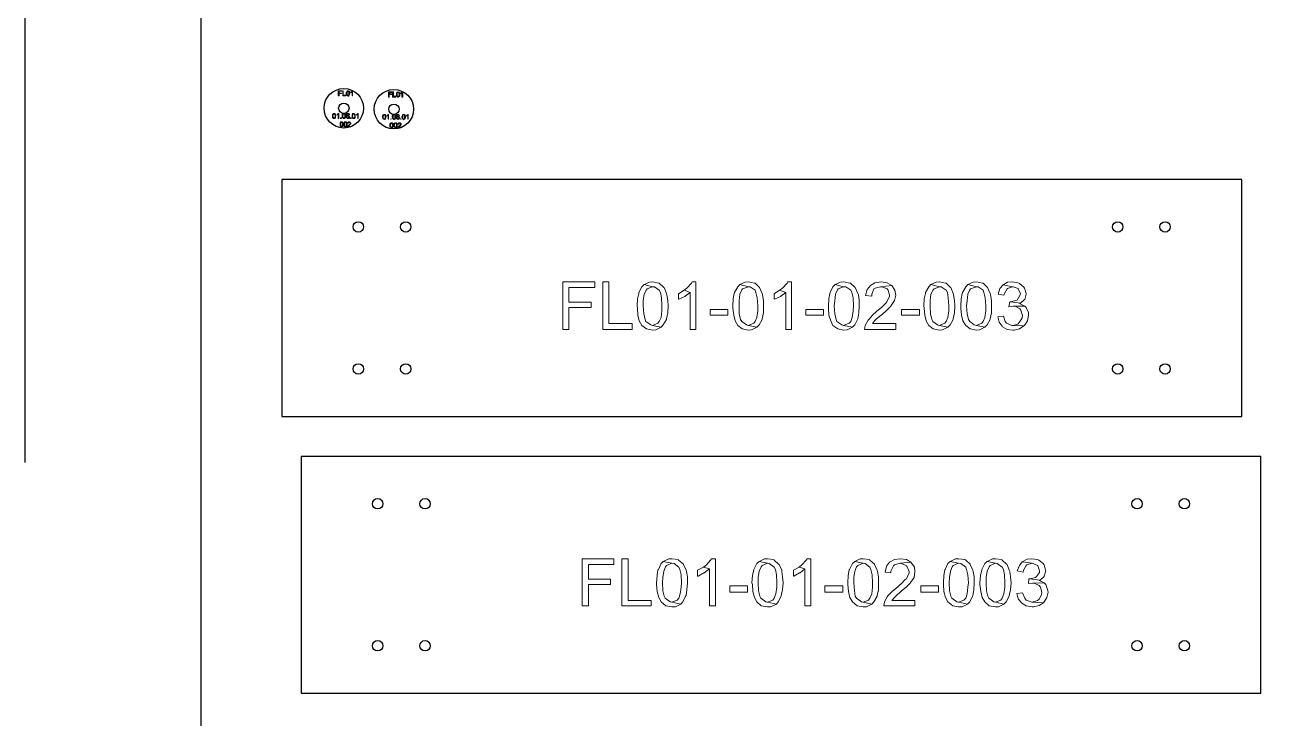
# Model space of a CAD drawing. Header units: millimetres. Extents: x 977 to 12288, y -94 to 5752.
# Drawn here: x 4496 to 5292, y 2564 to 3003 of the extents above; entities that cross this region are included whole.
import ezdxf

# ---------------------------------------------------------------- set-up
doc = ezdxf.new("R2010")
doc.units = ezdxf.units.MM

msp = doc.modelspace()

# ---------------------------------------------------------------- linework, layer by layer
at = {"color": 7, "linetype": 'Continuous', "lineweight": 25}
for p, q in [((5266.6524936, 2905.39564528), (4658.6524936, 2905.39564528)), ((4658.6524936, 2905.39564528), (4658.6524936, 2755.39564528)), ((5266.6524936, 2755.39564528), (5266.6524936, 2905.39564528)), ((4658.6524936, 2755.39564528), (5266.6524936, 2755.39564528)), ((5278.89279597, 2730.04995457), (4670.89279597, 2730.04995457)), ((4670.89279597, 2730.04995457), (4670.89279597, 2580.04995457)), ((5278.89279597, 2580.04995457), (5278.89279597, 2730.04995457)), ((4670.89279597, 2580.04995457), (5278.89279597, 2580.04995457))]:
    msp.add_line(p, q, dxfattribs=at)
for points in [[(4496.10751539, 2726.24700871), (4496.10751539, 4334.52942041), (5797.54761284, 4334.52942041)], [(6533.5600412, 3170.42999441), (4607.38514979, 3170.42999441), (4607.38514979, 1690.85961033)]]:
    msp.add_lwpolyline(points)
at = {"color": 4, "lineweight": 0}
for points in [[(4696.70108252, 2961.62518279), (4694.44479145, 2961.62518279), (4694.44479145, 2958.52278257), (4695.00886422, 2958.52278257), (4695.00886422, 2959.93296449), (4696.41904614, 2959.93296449), (4696.41904614, 2960.21500087), (4695.00886422, 2960.21500087), (4695.00886422, 2961.34314641), (4696.70108252, 2961.34314641)], [(4697.54719167, 2961.62518279), (4697.26515529, 2961.62518279), (4697.26515529, 2958.52278257), (4699.23940998, 2958.52278257), (4699.23940998, 2958.80481895), (4697.54719167, 2958.80481895)], [(4700.08551913, 2961.34314641), (4699.80348275, 2961.34314641), (4699.80348275, 2960.77907364), (4699.80348275, 2960.77907364), (4699.52144636, 2960.49703726), (4699.52144636, 2959.93296449), (4699.52144636, 2959.93296449), (4699.52144636, 2959.36889172), (4699.80348275, 2959.08685534), (4699.80348275, 2958.80481895), (4700.08551913, 2958.52278257), (4700.6495919, 2958.24074618), (4700.93162828, 2958.24074618), (4701.21366467, 2958.52278257), (4700.6495919, 2958.80481895), (4700.36755552, 2958.80481895), (4700.08551913, 2958.80481895), (4700.08551913, 2959.08685534), (4700.08551913, 2959.36889172), (4700.08551913, 2959.93296449), (4700.08551913, 2960.21500087), (4700.08551913, 2960.77907364), (4700.08551913, 2961.06111003), (4700.36755552, 2961.06111003), (4700.6495919, 2961.34314641)], [(4700.6495919, 2961.62518279), (4700.36755552, 2961.62518279), (4700.08551913, 2961.34314641), (4700.6495919, 2961.34314641), (4700.6495919, 2961.34314641), (4700.93162828, 2961.06111003), (4701.21366467, 2960.77907364), (4701.21366467, 2960.49703726), (4701.21366467, 2959.93296449), (4701.21366467, 2959.6509281), (4701.21366467, 2959.08685534), (4700.93162828, 2958.80481895), (4700.93162828, 2958.80481895), (4700.6495919, 2958.80481895), (4701.21366467, 2958.52278257), (4701.21366467, 2958.80481895), (4701.49570105, 2959.08685534), (4701.49570105, 2959.08685534), (4701.49570105, 2959.36889172), (4701.77773744, 2959.93296449), (4701.77773744, 2960.49703726), (4701.49570105, 2960.77907364), (4701.49570105, 2960.77907364), (4701.49570105, 2961.34314641), (4701.49570105, 2961.34314641), (4700.93162828, 2961.62518279), (4700.93162828, 2961.62518279)], [(4703.46995574, 2961.62518279), (4703.18791936, 2961.62518279), (4703.18791936, 2961.62518279), (4702.90588297, 2961.06111003), (4702.62384659, 2961.06111003), (4703.18791936, 2960.77907364), (4703.18791936, 2958.52278257), (4703.46995574, 2958.52278257)], [(4702.62384659, 2961.06111003), (4702.34181021, 2960.77907364), (4702.34181021, 2960.49703726), (4702.34181021, 2960.49703726), (4702.90588297, 2960.49703726), (4702.90588297, 2960.77907364), (4703.18791936, 2960.77907364)], [(4728.28915755, 2961.06111003), (4726.31490286, 2961.06111003), (4726.31490286, 2957.67667342), (4726.59693924, 2957.67667342), (4726.59693924, 2959.36889172), (4728.28915755, 2959.36889172), (4728.28915755, 2959.6509281), (4726.59693924, 2959.6509281), (4726.59693924, 2960.49703726), (4728.28915755, 2960.49703726)], [(4729.41730308, 2961.06111003), (4728.85323031, 2961.06111003), (4728.85323031, 2957.67667342), (4730.827485, 2957.67667342), (4730.827485, 2958.24074618), (4729.41730308, 2958.24074618)], [(4731.67359416, 2960.77907364), (4731.67359416, 2960.77907364), (4731.39155777, 2960.21500087), (4731.39155777, 2960.21500087), (4731.39155777, 2959.93296449), (4731.39155777, 2959.36889172), (4731.39155777, 2959.36889172), (4731.39155777, 2958.80481895), (4731.39155777, 2958.24074618), (4731.67359416, 2957.9587098), (4731.95563054, 2957.67667342), (4732.23766692, 2957.67667342), (4732.51970331, 2957.67667342), (4732.80173969, 2957.9587098), (4732.23766692, 2957.9587098), (4732.23766692, 2957.9587098), (4731.95563054, 2958.24074618), (4731.67359416, 2958.52278257), (4731.67359416, 2958.80481895), (4731.67359416, 2959.36889172), (4731.67359416, 2959.6509281), (4731.67359416, 2960.21500087), (4731.95563054, 2960.49703726), (4731.95563054, 2960.49703726), (4732.23766692, 2960.77907364)], [(4732.23766692, 2961.06111003), (4732.23766692, 2961.06111003), (4731.67359416, 2960.77907364), (4732.23766692, 2960.77907364), (4732.51970331, 2960.77907364), (4732.80173969, 2960.49703726), (4732.80173969, 2960.21500087), (4732.80173969, 2959.93296449), (4733.08377608, 2959.36889172), (4733.08377608, 2959.08685534), (4732.80173969, 2958.52278257), (4732.80173969, 2958.24074618), (4732.80173969, 2958.24074618), (4732.23766692, 2957.9587098), (4732.80173969, 2957.9587098), (4733.08377608, 2957.9587098), (4733.36581246, 2958.52278257), (4733.36581246, 2958.52278257), (4733.36581246, 2958.80481895), (4733.36581246, 2959.36889172), (4733.36581246, 2959.6509281), (4733.36581246, 2960.21500087), (4733.36581246, 2960.21500087), (4733.08377608, 2960.49703726), (4733.08377608, 2960.49703726), (4732.80173969, 2960.77907364), (4732.80173969, 2960.77907364)], [(4734.493958, 2960.49703726), (4733.92988523, 2960.21500087), (4733.92988523, 2959.93296449), (4734.21192161, 2959.93296449), (4734.493958, 2959.93296449), (4734.493958, 2959.93296449), (4734.77599438, 2960.21500087)], [(4735.34006715, 2961.06111003), (4735.05803077, 2961.06111003), (4735.05803077, 2960.77907364), (4734.77599438, 2960.49703726), (4734.493958, 2960.49703726), (4734.77599438, 2960.21500087), (4734.77599438, 2957.67667342), (4735.34006715, 2957.67667342)], [(4691.34239122, 2947.2413272), (4691.06035484, 2946.95929082), (4690.77831846, 2946.67725443), (4690.77831846, 2946.67725443), (4690.77831846, 2946.11318167), (4690.77831846, 2945.5491089), (4690.77831846, 2945.5491089), (4690.77831846, 2944.98503613), (4690.77831846, 2944.70299975), (4691.06035484, 2944.42096336), (4691.34239122, 2944.13892698), (4691.90646399, 2944.13892698), (4691.90646399, 2944.13892698), (4692.47053676, 2944.13892698), (4691.90646399, 2944.42096336), (4691.62442761, 2944.42096336), (4691.34239122, 2944.70299975), (4691.34239122, 2944.70299975), (4691.06035484, 2945.26707251), (4691.06035484, 2945.5491089), (4691.06035484, 2946.11318167), (4691.34239122, 2946.39521805), (4691.34239122, 2946.67725443), (4691.34239122, 2946.95929082), (4691.90646399, 2946.95929082)], [(4691.90646399, 2947.2413272), (4691.62442761, 2947.2413272), (4691.34239122, 2947.2413272), (4691.90646399, 2946.95929082), (4691.90646399, 2946.95929082), (4692.18850038, 2946.67725443), (4692.47053676, 2946.67725443), (4692.47053676, 2946.11318167), (4692.47053676, 2945.5491089), (4692.47053676, 2945.26707251), (4692.47053676, 2944.98503613), (4692.18850038, 2944.70299975), (4692.18850038, 2944.42096336), (4691.90646399, 2944.42096336), (4692.47053676, 2944.13892698), (4692.47053676, 2944.42096336), (4692.75257314, 2944.70299975), (4692.75257314, 2944.70299975), (4692.75257314, 2945.26707251), (4692.75257314, 2945.5491089), (4692.75257314, 2946.11318167), (4692.75257314, 2946.39521805), (4692.75257314, 2946.67725443), (4692.47053676, 2946.95929082), (4692.47053676, 2946.95929082), (4692.18850038, 2947.2413272), (4692.18850038, 2947.2413272)], [(4693.88071868, 2946.67725443), (4693.5986823, 2946.39521805), (4693.5986823, 2946.11318167), (4693.5986823, 2946.11318167), (4693.88071868, 2946.39521805), (4693.88071868, 2946.39521805), (4694.44479145, 2946.67725443)], [(4694.72682783, 2947.2413272), (4694.44479145, 2947.2413272), (4694.44479145, 2947.2413272), (4694.16275507, 2946.95929082), (4693.88071868, 2946.67725443), (4694.44479145, 2946.67725443), (4694.44479145, 2944.13892698), (4694.72682783, 2944.13892698)], [(4697.54719167, 2947.2413272), (4697.26515529, 2946.95929082), (4696.98311891, 2946.67725443), (4696.98311891, 2946.67725443), (4696.98311891, 2946.11318167), (4696.98311891, 2945.5491089), (4696.98311891, 2945.5491089), (4696.98311891, 2944.98503613), (4696.98311891, 2944.70299975), (4697.26515529, 2944.42096336), (4697.54719167, 2944.13892698), (4698.11126444, 2944.13892698), (4698.11126444, 2944.13892698), (4698.67533721, 2944.13892698), (4698.11126444, 2944.42096336), (4697.82922806, 2944.42096336), (4697.54719167, 2944.70299975), (4697.54719167, 2944.70299975), (4697.26515529, 2945.26707251), (4697.26515529, 2945.5491089), (4697.26515529, 2946.11318167), (4697.54719167, 2946.39521805), (4697.54719167, 2946.67725443), (4697.54719167, 2946.95929082), (4698.11126444, 2946.95929082)], [(4698.11126444, 2947.2413272), (4697.82922806, 2947.2413272), (4697.54719167, 2947.2413272), (4698.11126444, 2946.95929082), (4698.11126444, 2946.95929082), (4698.39330083, 2946.67725443), (4698.39330083, 2946.67725443), (4698.67533721, 2946.11318167), (4698.67533721, 2945.5491089), (4698.67533721, 2945.26707251), (4698.67533721, 2944.98503613), (4698.39330083, 2944.70299975), (4698.39330083, 2944.42096336), (4698.11126444, 2944.42096336), (4698.67533721, 2944.13892698), (4698.67533721, 2944.42096336), (4698.9573736, 2944.70299975), (4698.9573736, 2944.70299975), (4698.9573736, 2945.26707251), (4698.9573736, 2945.5491089), (4698.9573736, 2946.11318167), (4698.9573736, 2946.39521805), (4698.9573736, 2946.67725443), (4698.67533721, 2946.95929082), (4698.67533721, 2946.95929082), (4698.39330083, 2947.2413272), (4698.39330083, 2947.2413272)], [(4700.6495919, 2947.2413272), (4700.36755552, 2947.2413272), (4700.08551913, 2947.2413272), (4699.80348275, 2946.95929082), (4699.80348275, 2946.95929082), (4699.52144636, 2946.39521805), (4699.52144636, 2946.11318167), (4699.52144636, 2945.5491089), (4699.52144636, 2944.98503613), (4699.52144636, 2944.70299975), (4699.80348275, 2944.42096336), (4699.80348275, 2944.42096336), (4700.6495919, 2944.42096336), (4700.08551913, 2944.42096336), (4700.08551913, 2944.70299975), (4699.80348275, 2945.26707251), (4699.80348275, 2945.26707251), (4700.08551913, 2945.5491089), (4700.08551913, 2945.83114528), (4699.80348275, 2945.83114528), (4699.80348275, 2946.11318167), (4699.80348275, 2946.39521805), (4700.08551913, 2946.67725443), (4700.08551913, 2946.95929082), (4700.6495919, 2946.95929082), (4701.21366467, 2947.2413272), (4700.93162828, 2947.2413272)], [(4700.6495919, 2946.11318167), (4700.6495919, 2946.11318167), (4700.08551913, 2946.11318167), (4700.08551913, 2946.11318167), (4699.80348275, 2945.83114528), (4700.08551913, 2945.83114528), (4700.6495919, 2945.83114528), (4701.21366467, 2945.83114528), (4700.93162828, 2946.11318167)], [(4701.21366467, 2945.83114528), (4700.6495919, 2945.83114528), (4700.6495919, 2945.83114528), (4700.93162828, 2945.5491089), (4700.93162828, 2945.5491089), (4701.21366467, 2944.98503613), (4701.21366467, 2944.98503613), (4700.93162828, 2944.70299975), (4700.93162828, 2944.42096336), (4700.6495919, 2944.42096336), (4699.80348275, 2944.42096336), (4700.08551913, 2944.13892698), (4700.6495919, 2944.13892698), (4700.6495919, 2944.13892698), (4700.93162828, 2944.13892698), (4701.21366467, 2944.13892698), (4701.49570105, 2944.70299975), (4701.49570105, 2944.70299975), (4701.49570105, 2945.26707251), (4701.49570105, 2945.5491089)], [(4701.21366467, 2947.2413272), (4700.6495919, 2946.95929082), (4700.6495919, 2946.95929082), (4700.93162828, 2946.95929082), (4701.21366467, 2946.39521805), (4701.49570105, 2946.39521805), (4701.49570105, 2946.67725443)], [(4703.75199213, 2947.2413272), (4703.46995574, 2946.95929082), (4703.18791936, 2946.67725443), (4703.18791936, 2946.67725443), (4703.18791936, 2946.11318167), (4703.18791936, 2945.5491089), (4703.18791936, 2945.5491089), (4703.18791936, 2944.98503613), (4703.18791936, 2944.70299975), (4703.46995574, 2944.42096336), (4703.75199213, 2944.13892698), (4704.31606489, 2944.13892698), (4704.31606489, 2944.13892698), (4704.88013766, 2944.13892698), (4704.31606489, 2944.42096336), (4704.03402851, 2944.42096336), (4703.75199213, 2944.70299975), (4703.75199213, 2944.70299975), (4703.46995574, 2945.26707251), (4703.46995574, 2945.5491089), (4703.46995574, 2946.11318167), (4703.75199213, 2946.39521805), (4703.75199213, 2946.67725443), (4703.75199213, 2946.95929082), (4704.31606489, 2946.95929082)], [(4704.31606489, 2947.2413272), (4704.03402851, 2947.2413272), (4703.75199213, 2947.2413272), (4704.31606489, 2946.95929082), (4704.31606489, 2946.95929082), (4704.59810128, 2946.67725443), (4704.59810128, 2946.67725443), (4704.88013766, 2946.11318167), (4704.88013766, 2945.5491089), (4704.88013766, 2945.26707251), (4704.88013766, 2944.98503613), (4704.59810128, 2944.70299975), (4704.59810128, 2944.42096336), (4704.31606489, 2944.42096336), (4704.88013766, 2944.13892698), (4704.88013766, 2944.42096336), (4705.16217405, 2944.70299975), (4705.16217405, 2944.70299975), (4705.16217405, 2945.26707251), (4705.16217405, 2945.5491089), (4705.16217405, 2946.11318167), (4705.16217405, 2946.39521805), (4705.16217405, 2946.67725443), (4704.88013766, 2946.95929082), (4704.88013766, 2946.95929082), (4704.59810128, 2947.2413272), (4704.59810128, 2947.2413272)], [(4706.29031958, 2946.67725443), (4706.0082832, 2946.39521805), (4706.0082832, 2946.11318167), (4706.0082832, 2946.11318167), (4706.29031958, 2946.39521805), (4706.29031958, 2946.39521805), (4706.85439235, 2946.67725443)], [(4707.13642874, 2947.2413272), (4706.85439235, 2947.2413272), (4706.85439235, 2947.2413272), (4706.57235597, 2946.95929082), (4706.29031958, 2946.67725443), (4706.85439235, 2946.67725443), (4706.85439235, 2944.13892698), (4707.13642874, 2944.13892698)], [(4722.93046625, 2946.39521805), (4722.93046625, 2946.39521805), (4722.64842986, 2946.11318167), (4722.64842986, 2945.83114528), (4722.36639348, 2945.5491089), (4722.36639348, 2944.98503613), (4722.36639348, 2944.98503613), (4722.64842986, 2944.42096336), (4722.64842986, 2944.13892698), (4722.93046625, 2943.85689059), (4723.21250263, 2943.57485421), (4723.49453902, 2943.29281782), (4723.7765754, 2943.57485421), (4724.05861178, 2943.57485421), (4723.49453902, 2943.85689059), (4723.49453902, 2943.85689059), (4722.93046625, 2944.13892698), (4722.93046625, 2944.13892698), (4722.93046625, 2944.42096336), (4722.93046625, 2944.98503613), (4722.93046625, 2945.5491089), (4722.93046625, 2945.83114528), (4723.21250263, 2946.11318167), (4723.21250263, 2946.11318167), (4723.49453902, 2946.39521805)], [(4723.49453902, 2946.67725443), (4723.21250263, 2946.67725443), (4722.93046625, 2946.39521805), (4723.49453902, 2946.39521805), (4723.7765754, 2946.39521805), (4724.05861178, 2946.11318167), (4724.05861178, 2946.11318167), (4724.05861178, 2945.5491089), (4724.05861178, 2944.98503613), (4724.05861178, 2944.70299975), (4724.05861178, 2944.42096336), (4724.05861178, 2944.13892698), (4723.7765754, 2943.85689059), (4723.49453902, 2943.85689059), (4724.05861178, 2943.57485421), (4724.34064817, 2943.85689059), (4724.34064817, 2944.13892698), (4724.34064817, 2944.13892698), (4724.62268455, 2944.70299975), (4724.62268455, 2944.98503613), (4724.62268455, 2945.5491089), (4724.62268455, 2945.83114528), (4724.34064817, 2945.83114528), (4724.34064817, 2946.39521805), (4724.34064817, 2946.39521805), (4724.05861178, 2946.67725443), (4724.05861178, 2946.67725443)], [(4725.75083009, 2946.11318167), (4725.18675732, 2945.83114528), (4725.18675732, 2945.5491089), (4725.18675732, 2945.5491089), (4725.75083009, 2945.83114528), (4725.75083009, 2945.83114528), (4726.03286647, 2946.11318167)], [(4726.31490286, 2946.67725443), (4726.31490286, 2946.67725443), (4726.03286647, 2946.67725443), (4725.75083009, 2946.39521805), (4725.75083009, 2946.11318167), (4726.03286647, 2946.11318167), (4726.03286647, 2943.57485421), (4726.31490286, 2943.57485421)], [(4729.1352667, 2946.39521805), (4729.1352667, 2946.39521805), (4728.85323031, 2946.11318167), (4728.85323031, 2945.83114528), (4728.57119393, 2945.5491089), (4728.57119393, 2944.98503613), (4728.57119393, 2944.98503613), (4728.85323031, 2944.42096336), (4728.85323031, 2944.13892698), (4729.1352667, 2943.85689059), (4729.41730308, 2943.57485421), (4729.69933947, 2943.29281782), (4729.98137585, 2943.57485421), (4730.26341224, 2943.57485421), (4729.69933947, 2943.85689059), (4729.69933947, 2943.85689059), (4729.1352667, 2944.13892698), (4729.1352667, 2944.13892698), (4729.1352667, 2944.42096336), (4729.1352667, 2944.98503613), (4729.1352667, 2945.5491089), (4729.1352667, 2945.83114528), (4729.41730308, 2946.11318167), (4729.41730308, 2946.11318167), (4729.69933947, 2946.39521805)], [(4729.69933947, 2946.67725443), (4729.41730308, 2946.67725443), (4729.1352667, 2946.39521805), (4729.69933947, 2946.39521805), (4729.98137585, 2946.39521805), (4730.26341224, 2946.11318167), (4730.26341224, 2946.11318167), (4730.26341224, 2945.5491089), (4730.26341224, 2944.98503613), (4730.26341224, 2944.70299975), (4730.26341224, 2944.42096336), (4730.26341224, 2944.13892698), (4729.98137585, 2943.85689059), (4729.69933947, 2943.85689059), (4730.26341224, 2943.57485421), (4730.54544862, 2943.85689059), (4730.54544862, 2944.13892698), (4730.54544862, 2944.13892698), (4730.827485, 2944.70299975), (4730.827485, 2944.98503613), (4730.827485, 2945.5491089), (4730.827485, 2945.83114528), (4730.54544862, 2945.83114528), (4730.54544862, 2946.39521805), (4730.54544862, 2946.39521805), (4730.26341224, 2946.67725443), (4730.26341224, 2946.67725443)], [(4732.23766692, 2946.67725443), (4732.23766692, 2946.67725443), (4731.67359416, 2946.67725443), (4731.39155777, 2946.39521805), (4731.39155777, 2946.11318167), (4731.39155777, 2945.83114528), (4731.10952139, 2945.5491089), (4731.10952139, 2944.98503613), (4731.10952139, 2944.42096336), (4731.39155777, 2944.13892698), (4731.39155777, 2943.85689059), (4731.39155777, 2943.85689059), (4732.23766692, 2943.85689059), (4731.95563054, 2943.85689059), (4731.67359416, 2944.13892698), (4731.67359416, 2944.42096336), (4731.67359416, 2944.70299975), (4731.67359416, 2944.98503613), (4731.95563054, 2944.98503613), (4731.67359416, 2945.26707251), (4731.67359416, 2945.5491089), (4731.67359416, 2945.83114528), (4731.67359416, 2945.83114528), (4731.95563054, 2946.39521805), (4732.23766692, 2946.39521805), (4732.80173969, 2946.39521805), (4732.80173969, 2946.67725443)], [(4733.08377608, 2945.26707251), (4732.23766692, 2945.26707251), (4732.23766692, 2945.26707251), (4732.80173969, 2944.98503613), (4732.80173969, 2944.98503613), (4732.80173969, 2944.42096336), (4732.80173969, 2944.42096336), (4732.80173969, 2943.85689059), (4732.51970331, 2943.85689059), (4732.23766692, 2943.85689059), (4731.39155777, 2943.85689059), (4731.95563054, 2943.57485421), (4732.23766692, 2943.29281782), (4732.23766692, 2943.57485421), (4732.80173969, 2943.57485421), (4732.80173969, 2943.57485421), (4733.08377608, 2943.85689059), (4733.08377608, 2944.13892698), (4733.36581246, 2944.42096336), (4733.08377608, 2944.98503613)], [(4732.23766692, 2945.5491089), (4732.23766692, 2945.5491089), (4731.95563054, 2945.5491089), (4731.95563054, 2945.5491089), (4731.67359416, 2945.26707251), (4731.95563054, 2944.98503613), (4732.23766692, 2945.26707251), (4733.08377608, 2945.26707251), (4732.80173969, 2945.5491089)], [(4732.80173969, 2946.39521805), (4732.23766692, 2946.39521805), (4732.23766692, 2946.39521805), (4732.51970331, 2946.11318167), (4732.80173969, 2945.83114528), (4733.08377608, 2945.83114528), (4733.08377608, 2946.11318167)], [(4735.34006715, 2946.39521805), (4735.34006715, 2946.39521805), (4735.05803077, 2946.11318167), (4735.05803077, 2945.83114528), (4734.77599438, 2945.5491089), (4734.77599438, 2944.98503613), (4734.77599438, 2944.98503613), (4735.05803077, 2944.42096336), (4735.05803077, 2944.13892698), (4735.34006715, 2943.85689059), (4735.62210353, 2943.57485421), (4735.90413992, 2943.29281782), (4736.1861763, 2943.57485421), (4736.46821269, 2943.57485421), (4735.90413992, 2943.85689059), (4735.90413992, 2943.85689059), (4735.34006715, 2944.13892698), (4735.34006715, 2944.13892698), (4735.34006715, 2944.42096336), (4735.34006715, 2944.98503613), (4735.34006715, 2945.5491089), (4735.34006715, 2945.83114528), (4735.62210353, 2946.11318167), (4735.62210353, 2946.11318167), (4735.90413992, 2946.39521805)], [(4735.90413992, 2946.67725443), (4735.62210353, 2946.67725443), (4735.34006715, 2946.39521805), (4735.90413992, 2946.39521805), (4736.1861763, 2946.39521805), (4736.46821269, 2946.11318167), (4736.46821269, 2946.11318167), (4736.46821269, 2945.5491089), (4736.46821269, 2944.98503613), (4736.46821269, 2944.70299975), (4736.46821269, 2944.42096336), (4736.46821269, 2944.13892698), (4736.1861763, 2943.85689059), (4735.90413992, 2943.85689059), (4736.46821269, 2943.57485421), (4736.75024907, 2943.85689059), (4736.75024907, 2944.13892698), (4736.75024907, 2944.13892698), (4737.03228545, 2944.70299975), (4737.03228545, 2944.98503613), (4737.03228545, 2945.5491089), (4737.03228545, 2945.83114528), (4736.75024907, 2945.83114528), (4736.75024907, 2946.39521805), (4736.75024907, 2946.39521805), (4736.46821269, 2946.67725443), (4736.46821269, 2946.67725443)], [(4738.16043099, 2946.11318167), (4737.59635822, 2945.83114528), (4737.59635822, 2945.5491089), (4737.59635822, 2945.5491089), (4738.16043099, 2945.83114528), (4738.16043099, 2945.83114528), (4738.44246738, 2946.11318167)], [(4738.72450376, 2946.67725443), (4738.72450376, 2946.67725443), (4738.44246738, 2946.67725443), (4738.16043099, 2946.39521805), (4738.16043099, 2946.11318167), (4738.44246738, 2946.11318167), (4738.44246738, 2943.57485421), (4738.72450376, 2943.57485421)], [(4695.85497337, 2941.8826359), (4695.85497337, 2941.60059952), (4695.57293699, 2941.31856314), (4695.57293699, 2941.31856314), (4695.57293699, 2940.75449037), (4695.57293699, 2940.47245398), (4695.57293699, 2940.1904176), (4695.57293699, 2939.62634483), (4695.57293699, 2939.34430845), (4695.85497337, 2939.06227206), (4696.13700975, 2938.78023568), (4696.41904614, 2938.78023568), (4696.70108252, 2938.78023568), (4696.98311891, 2938.78023568), (4696.41904614, 2939.06227206), (4696.41904614, 2939.06227206), (4696.13700975, 2939.34430845), (4695.85497337, 2939.34430845), (4695.85497337, 2939.90838122), (4695.85497337, 2940.47245398), (4695.85497337, 2940.75449037), (4695.85497337, 2941.03652675), (4696.13700975, 2941.31856314), (4696.13700975, 2941.60059952), (4696.41904614, 2941.60059952)], [(4695.85497337, 2944.13892698), (4695.85497337, 2944.42096336), (4696.41904614, 2944.42096336), (4696.41904614, 2944.13892698), (4695.85497337, 2944.13892698)], [(4696.41904614, 2941.8826359), (4696.13700975, 2941.8826359), (4695.85497337, 2941.8826359), (4696.41904614, 2941.60059952), (4696.70108252, 2941.60059952), (4696.98311891, 2941.31856314), (4696.98311891, 2941.31856314), (4696.98311891, 2940.75449037), (4696.98311891, 2940.47245398), (4696.98311891, 2939.90838122), (4696.98311891, 2939.62634483), (4696.98311891, 2939.34430845), (4696.70108252, 2939.06227206), (4696.41904614, 2939.06227206), (4696.98311891, 2938.78023568), (4697.26515529, 2939.06227206), (4697.26515529, 2939.34430845), (4697.54719167, 2939.62634483), (4697.54719167, 2939.90838122), (4697.54719167, 2940.47245398), (4697.54719167, 2940.75449037), (4697.54719167, 2941.03652675), (4697.54719167, 2941.31856314), (4697.26515529, 2941.60059952), (4697.26515529, 2941.60059952), (4696.98311891, 2941.8826359), (4696.98311891, 2941.8826359)], [(4698.39330083, 2941.8826359), (4698.11126444, 2941.60059952), (4698.11126444, 2941.31856314), (4698.11126444, 2941.31856314), (4697.82922806, 2940.75449037), (4697.82922806, 2940.47245398), (4697.82922806, 2940.1904176), (4697.82922806, 2939.62634483), (4698.11126444, 2939.34430845), (4698.11126444, 2939.06227206), (4698.67533721, 2938.78023568), (4698.9573736, 2938.78023568), (4699.23940998, 2938.78023568), (4699.52144636, 2938.78023568), (4698.9573736, 2939.06227206), (4698.9573736, 2939.06227206), (4698.39330083, 2939.34430845), (4698.39330083, 2939.34430845), (4698.39330083, 2939.90838122), (4698.39330083, 2940.47245398), (4698.39330083, 2940.75449037), (4698.39330083, 2941.03652675), (4698.39330083, 2941.31856314), (4698.67533721, 2941.60059952), (4698.9573736, 2941.60059952)], [(4698.9573736, 2941.8826359), (4698.67533721, 2941.8826359), (4698.39330083, 2941.8826359), (4698.9573736, 2941.60059952), (4698.9573736, 2941.60059952), (4699.52144636, 2941.31856314), (4699.52144636, 2941.31856314), (4699.52144636, 2940.75449037), (4699.52144636, 2940.47245398), (4699.52144636, 2939.90838122), (4699.52144636, 2939.62634483), (4699.52144636, 2939.34430845), (4699.23940998, 2939.06227206), (4698.9573736, 2939.06227206), (4699.52144636, 2938.78023568), (4699.80348275, 2939.06227206), (4699.80348275, 2939.34430845), (4699.80348275, 2939.62634483), (4700.08551913, 2939.90838122), (4700.08551913, 2940.47245398), (4700.08551913, 2940.75449037), (4699.80348275, 2941.03652675), (4699.80348275, 2941.31856314), (4699.80348275, 2941.60059952), (4699.80348275, 2941.60059952), (4699.52144636, 2941.8826359), (4699.23940998, 2941.8826359)], [(4701.49570105, 2941.8826359), (4700.93162828, 2941.8826359), (4700.6495919, 2941.8826359), (4700.6495919, 2941.60059952), (4700.36755552, 2941.03652675), (4700.93162828, 2941.03652675), (4700.93162828, 2941.03652675), (4700.93162828, 2941.60059952), (4700.93162828, 2941.60059952), (4701.49570105, 2941.60059952), (4702.05977382, 2941.60059952), (4701.77773744, 2941.8826359)], [(4702.05977382, 2941.60059952), (4701.49570105, 2941.60059952), (4701.49570105, 2941.60059952), (4701.77773744, 2941.60059952), (4701.77773744, 2941.60059952), (4702.05977382, 2941.03652675), (4702.05977382, 2941.03652675), (4701.77773744, 2940.75449037), (4701.77773744, 2940.47245398), (4701.49570105, 2940.1904176), (4701.21366467, 2939.90838122), (4700.93162828, 2939.62634483), (4700.6495919, 2939.34430845), (4700.6495919, 2939.34430845), (4700.36755552, 2939.06227206), (4700.36755552, 2938.78023568), (4702.34181021, 2938.78023568), (4702.34181021, 2939.06227206), (4700.93162828, 2939.06227206), (4700.93162828, 2939.34430845), (4701.21366467, 2939.34430845), (4701.49570105, 2939.62634483), (4701.49570105, 2939.90838122), (4701.77773744, 2940.1904176), (4702.05977382, 2940.1904176), (4702.05977382, 2940.47245398), (4702.34181021, 2940.75449037), (4702.34181021, 2941.03652675), (4702.34181021, 2941.31856314)], [(4702.05977382, 2944.13892698), (4702.05977382, 2944.42096336), (4702.62384659, 2944.42096336), (4702.62384659, 2944.13892698), (4702.05977382, 2944.13892698)], [(4727.72508478, 2941.03652675), (4727.44304839, 2941.03652675), (4727.16101201, 2940.75449037), (4727.16101201, 2940.47245398), (4727.16101201, 2940.1904176), (4727.16101201, 2939.62634483), (4727.16101201, 2939.62634483), (4727.16101201, 2939.06227206), (4727.16101201, 2938.78023568), (4727.44304839, 2938.49819929), (4727.72508478, 2938.21616291), (4728.28915755, 2938.21616291), (4728.28915755, 2938.21616291), (4728.85323031, 2938.21616291), (4728.28915755, 2938.49819929), (4728.00712116, 2938.49819929), (4727.72508478, 2938.78023568), (4727.72508478, 2938.78023568), (4727.44304839, 2939.06227206), (4727.44304839, 2939.62634483), (4727.44304839, 2940.1904176), (4727.72508478, 2940.47245398), (4727.72508478, 2940.75449037), (4727.72508478, 2940.75449037), (4728.28915755, 2941.03652675)], [(4727.72508478, 2943.57485421), (4727.72508478, 2943.85689059), (4728.00712116, 2943.85689059), (4728.00712116, 2943.57485421), (4727.72508478, 2943.57485421)], [(4728.28915755, 2941.31856314), (4728.00712116, 2941.31856314), (4727.72508478, 2941.03652675), (4728.28915755, 2941.03652675), (4728.28915755, 2941.03652675), (4728.57119393, 2940.75449037), (4728.85323031, 2940.75449037), (4728.85323031, 2940.1904176), (4728.85323031, 2939.62634483), (4728.85323031, 2939.34430845), (4728.85323031, 2939.06227206), (4728.57119393, 2938.78023568), (4728.57119393, 2938.49819929), (4728.28915755, 2938.49819929), (4728.85323031, 2938.21616291), (4728.85323031, 2938.49819929), (4729.1352667, 2938.78023568), (4729.1352667, 2938.78023568), (4729.1352667, 2939.34430845), (4729.1352667, 2939.62634483), (4729.1352667, 2940.1904176), (4729.1352667, 2940.47245398), (4729.1352667, 2940.47245398), (4728.85323031, 2941.03652675), (4728.85323031, 2941.03652675), (4728.57119393, 2941.31856314), (4728.57119393, 2941.31856314)], [(4729.98137585, 2941.03652675), (4729.98137585, 2941.03652675), (4729.69933947, 2940.75449037), (4729.69933947, 2940.47245398), (4729.69933947, 2940.1904176), (4729.69933947, 2939.62634483), (4729.69933947, 2939.62634483), (4729.69933947, 2939.06227206), (4729.69933947, 2938.78023568), (4729.98137585, 2938.49819929), (4730.26341224, 2938.21616291), (4730.54544862, 2938.21616291), (4730.827485, 2938.21616291), (4731.39155777, 2938.21616291), (4730.54544862, 2938.49819929), (4730.54544862, 2938.49819929), (4730.26341224, 2938.78023568), (4730.26341224, 2938.78023568), (4729.98137585, 2939.06227206), (4729.98137585, 2939.62634483), (4729.98137585, 2940.1904176), (4729.98137585, 2940.47245398), (4730.26341224, 2940.75449037), (4730.26341224, 2940.75449037), (4730.54544862, 2941.03652675)], [(4730.54544862, 2941.31856314), (4730.54544862, 2941.31856314), (4729.98137585, 2941.03652675), (4730.54544862, 2941.03652675), (4730.827485, 2941.03652675), (4731.10952139, 2940.75449037), (4731.10952139, 2940.75449037), (4731.39155777, 2940.1904176), (4731.39155777, 2939.62634483), (4731.39155777, 2939.34430845), (4731.10952139, 2939.06227206), (4731.10952139, 2938.78023568), (4731.10952139, 2938.49819929), (4730.54544862, 2938.49819929), (4731.39155777, 2938.21616291), (4731.39155777, 2938.49819929), (4731.67359416, 2938.78023568), (4731.67359416, 2938.78023568), (4731.67359416, 2939.34430845), (4731.67359416, 2939.62634483), (4731.67359416, 2940.1904176), (4731.67359416, 2940.47245398), (4731.67359416, 2940.47245398), (4731.39155777, 2941.03652675), (4731.39155777, 2941.03652675), (4731.10952139, 2941.31856314), (4731.10952139, 2941.31856314)], [(4733.92988523, 2941.03652675), (4733.08377608, 2941.03652675), (4733.36581246, 2941.03652675), (4733.64784884, 2940.75449037), (4733.64784884, 2940.75449037), (4733.64784884, 2940.47245398), (4733.64784884, 2940.47245398), (4733.64784884, 2939.90838122), (4733.64784884, 2939.90838122), (4733.36581246, 2939.62634483), (4732.80173969, 2939.34430845), (4732.51970331, 2939.06227206), (4732.23766692, 2938.78023568), (4732.23766692, 2938.78023568), (4732.23766692, 2938.49819929), (4731.95563054, 2938.21616291), (4734.21192161, 2938.21616291), (4734.21192161, 2938.49819929), (4732.51970331, 2938.49819929), (4732.80173969, 2938.78023568), (4732.80173969, 2938.78023568), (4733.08377608, 2939.06227206), (4733.36581246, 2939.06227206), (4733.64784884, 2939.34430845), (4733.92988523, 2939.62634483), (4733.92988523, 2939.62634483), (4734.21192161, 2940.1904176), (4734.21192161, 2940.47245398), (4734.21192161, 2940.75449037)], [(4733.08377608, 2941.31856314), (4732.80173969, 2941.31856314), (4732.51970331, 2941.03652675), (4732.23766692, 2940.75449037), (4732.23766692, 2940.47245398), (4732.51970331, 2940.47245398), (4732.51970331, 2940.47245398), (4732.80173969, 2940.75449037), (4732.80173969, 2941.03652675), (4733.08377608, 2941.03652675), (4733.92988523, 2941.03652675), (4733.64784884, 2941.31856314)], [(4733.92988523, 2943.57485421), (4733.92988523, 2943.85689059), (4734.21192161, 2943.85689059), (4734.21192161, 2943.57485421), (4733.92988523, 2943.57485421)], [(4856.89774871, 2840.631574), (4836.59112906, 2840.631574), (4836.59112906, 2810.45368089), (4840.53963843, 2810.45368089), (4840.53963843, 2824.27346372), (4854.64145764, 2824.27346372), (4854.64145764, 2827.65790033), (4840.53963843, 2827.65790033), (4840.53963843, 2836.965101), (4856.89774871, 2836.965101)], [(4865.92291301, 2840.631574), (4861.97440363, 2840.631574), (4861.97440363, 2810.45368089), (4880.58880498, 2810.45368089), (4880.58880498, 2814.12015389), (4865.92291301, 2814.12015389)], [(4888.20378735, 2838.93935569), (4886.79360543, 2837.52917377), (4884.81935074, 2833.86270078), (4884.81935074, 2833.29862801), (4883.97324159, 2829.9141914), (4883.69120521, 2825.40160925), (4883.97324159, 2823.99142733), (4884.25527798, 2819.47884519), (4885.10138713, 2815.81237219), (4886.79360543, 2812.99200835), (4889.61396927, 2810.73571728), (4893.56247865, 2809.88960813), (4895.53673334, 2810.17164451), (4898.92116995, 2811.86386282), (4893.56247865, 2812.99200835), (4892.43433312, 2813.27404474), (4889.33193289, 2815.53033581), (4888.76786012, 2816.65848135), (4887.92175097, 2820.32495434), (4887.63971459, 2825.40160925), (4887.63971459, 2828.50400948), (4888.20378735, 2832.73455524), (4889.61396927, 2835.55491908), (4890.17804204, 2836.11899185), (4893.56247865, 2837.52917377)], [(4893.56247865, 2840.631574), (4891.58822396, 2840.34953761), (4888.20378735, 2838.93935569), (4893.56247865, 2837.52917377), (4894.69062419, 2837.52917377), (4897.79302441, 2835.2728827), (4898.63913357, 2833.86270078), (4899.20320634, 2830.47826417), (4899.48524272, 2825.40160925), (4899.48524272, 2822.29920903), (4898.92116995, 2818.06866327), (4897.79302441, 2815.53033581), (4896.94691526, 2814.40219027), (4893.56247865, 2812.99200835), (4898.92116995, 2811.86386282), (4900.33135187, 2813.27404474), (4902.30560656, 2816.65848135), (4902.30560656, 2817.22255411), (4903.15171571, 2820.88902711), (4903.4337521, 2825.40160925), (4903.15171571, 2828.78604586), (4902.58764294, 2832.45251886), (4902.30560656, 2833.29862801), (4900.89542464, 2836.965101), (4900.61338826, 2836.965101), (4897.79302441, 2839.78546485), (4897.51098803, 2839.78546485)], [(4913.58706193, 2835.2728827), (4909.92058893, 2833.01659163), (4909.92058893, 2829.63215502), (4910.20262532, 2829.63215502), (4913.86909831, 2831.32437332), (4914.15113469, 2831.60640971), (4917.25353492, 2833.86270078)], [(4920.92000791, 2840.631574), (4918.66371684, 2840.631574), (4918.09964407, 2839.78546485), (4915.27928023, 2836.68306462), (4913.58706193, 2835.2728827), (4917.25353492, 2833.86270078), (4917.25353492, 2810.45368089), (4920.92000791, 2810.45368089)], [(4948.84160994, 2838.93935569), (4947.43142802, 2837.52917377), (4945.45717333, 2833.86270078), (4945.17513695, 2833.29862801), (4944.61106418, 2829.9141914), (4944.3290278, 2825.40160925), (4944.3290278, 2823.99142733), (4944.89310057, 2819.47884519), (4945.73920972, 2815.81237219), (4947.43142802, 2812.99200835), (4950.25179186, 2810.73571728), (4954.20030124, 2809.88960813), (4956.17455593, 2810.17164451), (4959.55899254, 2811.86386282), (4954.20030124, 2812.99200835), (4953.07215571, 2813.27404474), (4949.96975548, 2815.53033581), (4949.12364633, 2816.65848135), (4948.27753718, 2820.32495434), (4948.27753718, 2825.40160925), (4948.27753718, 2828.50400948), (4948.84160994, 2832.73455524), (4949.96975548, 2835.55491908), (4950.53382825, 2836.11899185), (4954.20030124, 2837.52917377)], [(4954.20030124, 2840.631574), (4952.22604655, 2840.34953761), (4948.84160994, 2838.93935569), (4954.20030124, 2837.52917377), (4955.32844678, 2837.52917377), (4958.430847, 2835.2728827), (4958.99491977, 2833.86270078), (4959.84102893, 2830.47826417), (4960.12306531, 2825.40160925), (4960.12306531, 2822.29920903), (4959.55899254, 2818.06866327), (4958.430847, 2815.53033581), (4957.58473785, 2814.40219027), (4954.20030124, 2812.99200835), (4959.55899254, 2811.86386282), (4960.96917446, 2813.27404474), (4962.94342915, 2816.65848135), (4962.94342915, 2817.22255411), (4963.7895383, 2820.88902711), (4963.7895383, 2825.40160925), (4963.7895383, 2828.78604586), (4963.22546554, 2832.45251886), (4962.94342915, 2833.29862801), (4961.25121085, 2836.965101), (4961.25121085, 2836.965101), (4958.430847, 2839.78546485), (4958.14881062, 2839.78546485)], [(4973.94284813, 2835.2728827), (4970.55841152, 2833.01659163), (4970.55841152, 2829.63215502), (4970.84044791, 2829.63215502), (4974.5069209, 2831.32437332), (4974.78895728, 2831.60640971), (4977.89135751, 2833.86270078)], [(4981.5578305, 2840.631574), (4979.01950305, 2840.631574), (4978.73746666, 2839.78546485), (4975.91710282, 2836.68306462), (4973.94284813, 2835.2728827), (4977.89135751, 2833.86270078), (4977.89135751, 2810.45368089), (4981.5578305, 2810.45368089)], [(5009.19739615, 2838.93935569), (5007.78721423, 2837.52917377), (5006.09499592, 2833.86270078), (5005.81295954, 2833.29862801), (5005.24888677, 2829.9141914), (5004.96685039, 2825.40160925), (5004.96685039, 2823.99142733), (5005.24888677, 2819.47884519), (5006.37703231, 2815.81237219), (5007.78721423, 2812.99200835), (5010.88961445, 2810.73571728), (5014.55608745, 2809.88960813), (5016.81237852, 2810.17164451), (5020.19681513, 2811.86386282), (5014.55608745, 2812.99200835), (5013.42794191, 2813.27404474), (5010.32554169, 2815.53033581), (5009.76146892, 2816.65848135), (5008.91535977, 2820.32495434), (5008.63332338, 2825.40160925), (5008.91535977, 2828.50400948), (5009.47943253, 2832.73455524), (5010.60757807, 2835.55491908), (5011.17165084, 2836.11899185), (5014.55608745, 2837.52917377)], [(5014.55608745, 2840.631574), (5012.58183276, 2840.34953761), (5009.19739615, 2838.93935569), (5014.55608745, 2837.52917377), (5015.96626937, 2837.52917377), (5019.06866959, 2835.2728827), (5019.63274236, 2833.86270078), (5020.47885152, 2830.47826417), (5020.7608879, 2825.40160925), (5020.47885152, 2822.29920903), (5019.91477875, 2818.06866327), (5019.06866959, 2815.53033581), (5017.94052406, 2814.40219027), (5014.55608745, 2812.99200835), (5020.19681513, 2811.86386282), (5021.60699705, 2813.27404474), (5023.29921536, 2816.65848135), (5023.58125174, 2817.22255411), (5024.14532451, 2820.88902711), (5024.42736089, 2825.40160925), (5024.42736089, 2828.78604586), (5023.86328813, 2832.45251886), (5023.58125174, 2833.29862801), (5021.88903344, 2836.965101), (5021.88903344, 2836.965101), (5018.78663321, 2839.78546485), (5018.50459683, 2839.78546485)], [(5045.01601694, 2838.37528292), (5037.96510733, 2837.52917377), (5038.81121648, 2837.52917377), (5042.19565309, 2836.11899185), (5042.47768948, 2835.83695547), (5043.60583502, 2832.45251886), (5043.60583502, 2831.60640971), (5041.91361671, 2827.93993671), (5041.34954394, 2827.09382756), (5038.81121648, 2824.5555001), (5035.42677988, 2821.73513626), (5032.88845242, 2819.47884519), (5030.63216134, 2816.94051773), (5030.06808858, 2816.37644496), (5028.09383389, 2812.99200835), (5027.8117975, 2810.45368089), (5047.55434439, 2810.45368089), (5047.55434439, 2814.12015389), (5032.88845242, 2814.12015389), (5034.29863434, 2816.09440858), (5035.14474349, 2816.94051773), (5038.5291801, 2819.76088157), (5038.81121648, 2819.76088157), (5042.19565309, 2822.8632818), (5044.45194417, 2825.11957287), (5044.73398055, 2825.68364564), (5046.70823524, 2828.78604586), (5047.55434439, 2832.17048247), (5046.99027162, 2835.2728827)], [(5038.24714372, 2840.631574), (5034.29863434, 2840.06750123), (5031.4782705, 2838.37528292), (5029.50401581, 2835.83695547), (5028.37587027, 2831.88844609), (5032.32437965, 2831.60640971), (5032.32437965, 2832.73455524), (5033.73456157, 2836.11899185), (5034.58067072, 2836.68306462), (5037.96510733, 2837.52917377), (5045.01601694, 2838.37528292), (5042.19565309, 2840.06750123)], [(5069.83521874, 2838.93935569), (5068.42503682, 2837.52917377), (5066.45078213, 2833.86270078), (5066.45078213, 2833.29862801), (5065.60467298, 2829.9141914), (5065.32263659, 2825.40160925), (5065.60467298, 2823.99142733), (5065.88670936, 2819.47884519), (5066.73281851, 2815.81237219), (5068.42503682, 2812.99200835), (5071.24540066, 2810.73571728), (5075.19391004, 2809.88960813), (5077.16816473, 2810.17164451), (5080.55260134, 2811.86386282), (5075.19391004, 2812.99200835), (5074.0657645, 2813.27404474), (5070.96336428, 2815.53033581), (5070.39929151, 2816.65848135), (5069.55318236, 2820.32495434), (5069.27114597, 2825.40160925), (5069.27114597, 2828.50400948), (5069.83521874, 2832.73455524), (5071.24540066, 2835.55491908), (5071.80947343, 2836.11899185), (5075.19391004, 2837.52917377)], [(5075.19391004, 2840.631574), (5073.21965535, 2840.34953761), (5069.83521874, 2838.93935569), (5075.19391004, 2837.52917377), (5076.32205558, 2837.52917377), (5079.4244558, 2835.2728827), (5080.27056495, 2833.86270078), (5080.83463772, 2830.47826417), (5081.11667411, 2825.40160925), (5081.11667411, 2822.29920903), (5080.55260134, 2818.06866327), (5079.4244558, 2815.53033581), (5078.57834665, 2814.40219027), (5075.19391004, 2812.99200835), (5080.55260134, 2811.86386282), (5081.96278326, 2813.27404474), (5083.93703795, 2816.65848135), (5083.93703795, 2817.22255411), (5084.7831471, 2820.88902711), (5085.06518348, 2825.40160925), (5084.7831471, 2828.78604586), (5084.21907433, 2832.45251886), (5083.93703795, 2833.29862801), (5082.52685603, 2836.965101), (5082.24481964, 2836.965101), (5079.4244558, 2839.78546485), (5079.14241942, 2839.78546485)], [(5093.24423862, 2838.93935569), (5091.8340567, 2837.52917377), (5089.85980201, 2833.86270078), (5089.57776563, 2833.29862801), (5089.01369286, 2829.9141914), (5088.73165648, 2825.40160925), (5088.73165648, 2823.99142733), (5089.29572925, 2819.47884519), (5090.1418384, 2815.81237219), (5091.8340567, 2812.99200835), (5094.65442054, 2810.73571728), (5098.60292992, 2809.88960813), (5100.57718461, 2810.17164451), (5103.96162122, 2811.86386282), (5098.60292992, 2812.99200835), (5097.192748, 2813.27404474), (5094.37238416, 2815.53033581), (5093.52627501, 2816.65848135), (5092.68016586, 2820.32495434), (5092.39812947, 2825.40160925), (5092.68016586, 2828.50400948), (5093.24423862, 2832.73455524), (5094.37238416, 2835.55491908), (5094.93645693, 2836.11899185), (5098.60292992, 2837.52917377)], [(5098.60292992, 2840.631574), (5096.62867523, 2840.34953761), (5093.24423862, 2838.93935569), (5098.60292992, 2837.52917377), (5099.73107546, 2837.52917377), (5102.83347568, 2835.2728827), (5103.39754845, 2833.86270078), (5104.24365761, 2830.47826417), (5104.52569399, 2825.40160925), (5104.52569399, 2822.29920903), (5103.96162122, 2818.06866327), (5102.83347568, 2815.53033581), (5101.98736653, 2814.40219027), (5098.60292992, 2812.99200835), (5103.96162122, 2811.86386282), (5105.37180314, 2813.27404474), (5107.34605783, 2816.65848135), (5107.34605783, 2817.22255411), (5108.19216698, 2820.88902711), (5108.19216698, 2825.40160925), (5108.19216698, 2828.78604586), (5107.62809422, 2832.45251886), (5107.34605783, 2833.29862801), (5105.65383953, 2836.965101), (5105.65383953, 2836.965101), (5102.83347568, 2839.78546485), (5102.5514393, 2839.78546485)], [(5115.52511297, 2838.65731931), (5113.55085828, 2836.40102824), (5112.42271275, 2832.73455524), (5116.08918574, 2832.17048247), (5116.37122212, 2833.29862801), (5118.06344043, 2836.11899185), (5118.34547681, 2836.40102824), (5121.44787704, 2837.52917377)], [(5121.44787704, 2840.631574), (5118.34547681, 2840.34953761), (5115.52511297, 2838.65731931), (5121.44787704, 2837.52917377), (5122.01194981, 2837.52917377), (5125.11435003, 2836.40102824), (5125.11435003, 2836.11899185), (5126.52453195, 2833.01659163), (5126.24249557, 2831.88844609), (5124.55027726, 2829.06808225), (5123.70416811, 2828.78604586), (5120.3197315, 2827.93993671), (5126.52453195, 2827.09382756), (5129.06285941, 2829.35011863), (5129.34489579, 2829.35011863), (5130.19100495, 2832.73455524), (5130.19100495, 2833.29862801), (5129.06285941, 2836.68306462), (5128.78082303, 2837.24713739), (5125.96045918, 2839.50342846), (5124.83231365, 2840.06750123)], [(5119.75565873, 2827.93993671), (5119.19158596, 2824.83753649), (5122.01194981, 2825.11957287), (5129.34489579, 2825.11957287), (5125.96045918, 2826.81179117), (5126.52453195, 2827.09382756), (5120.3197315, 2827.93993671)], [(4929.94517221, 2819.47884519), (4929.94517221, 2823.14531818), (4941.22662757, 2823.14531818), (4941.22662757, 2819.47884519), (4929.94517221, 2819.47884519)], [(4990.5829948, 2819.47884519), (4990.5829948, 2823.14531818), (5001.86445016, 2823.14531818), (5001.86445016, 2819.47884519), (4990.5829948, 2819.47884519)], [(5051.22081739, 2819.47884519), (5051.22081739, 2823.14531818), (5062.50227275, 2823.14531818), (5062.50227275, 2819.47884519), (5051.22081739, 2819.47884519)], [(5115.80714936, 2818.91477242), (5112.14067636, 2818.35069965), (5112.98678551, 2814.96626304), (5114.9610402, 2812.42793558), (5115.24307659, 2812.1458992), (5118.06344043, 2810.45368089), (5121.72991342, 2809.88960813), (5122.57602257, 2809.88960813), (5125.96045918, 2810.73571728), (5128.78082303, 2812.70997197), (5121.72991342, 2812.99200835), (5121.16584065, 2812.99200835), (5117.78140404, 2814.40219027), (5116.93529489, 2815.53033581)], [(5129.34489579, 2825.11957287), (5122.01194981, 2825.11957287), (5123.14009534, 2825.11957287), (5126.24249557, 2823.42735457), (5126.80656834, 2822.58124541), (5127.93471387, 2819.1968088), (5127.65267749, 2817.78662688), (5125.96045918, 2814.96626304), (5124.83231365, 2813.8381175), (5121.72991342, 2812.99200835), (5128.78082303, 2812.70997197), (5129.06285941, 2812.99200835), (5131.0371141, 2815.81237219), (5131.60118687, 2819.47884519), (5131.60118687, 2821.17106349), (5130.19100495, 2824.27346372)], [(4869.02531323, 2665.20494306), (4849.00072996, 2665.20494306), (4849.00072996, 2635.30908634), (4852.94923934, 2635.30908634), (4852.94923934, 2648.84683278), (4866.76902216, 2648.84683278), (4866.76902216, 2652.23126939), (4852.94923934, 2652.23126939), (4852.94923934, 2661.53847007), (4869.02531323, 2661.53847007)], [(4878.05047752, 2665.20494306), (4874.10196815, 2665.20494306), (4874.10196815, 2635.30908634), (4892.7163695, 2635.30908634), (4892.7163695, 2638.69352295), (4878.05047752, 2638.69352295)], [(4900.33135187, 2663.51272476), (4898.92116995, 2662.10254284), (4897.22895165, 2658.43606984), (4896.94691526, 2658.15403346), (4896.38284249, 2654.48756046), (4896.10080611, 2649.97497832), (4896.10080611, 2648.84683278), (4896.38284249, 2644.33425064), (4897.51098803, 2640.66777764), (4898.92116995, 2637.8474138), (4902.02357018, 2635.30908634), (4905.69004317, 2634.74501358), (4907.94633424, 2634.74501358), (4911.33077085, 2636.43723188), (4905.69004317, 2637.56537742), (4904.56189763, 2637.8474138), (4901.45949741, 2640.10370487), (4900.89542464, 2641.51388679), (4900.04931549, 2644.8983234), (4899.7672791, 2649.97497832), (4900.04931549, 2653.35941493), (4900.61338826, 2657.30792431), (4901.74153379, 2660.12828815), (4902.30560656, 2660.9743973), (4905.69004317, 2662.38457922)], [(4905.69004317, 2665.20494306), (4903.71578848, 2665.20494306), (4900.33135187, 2663.51272476), (4905.69004317, 2662.38457922), (4907.10022509, 2662.10254284), (4910.20262532, 2659.84625176), (4910.76669808, 2658.43606984), (4911.61280724, 2655.05163323), (4911.89484362, 2649.97497832), (4911.61280724, 2647.15461448), (4911.04873447, 2642.92406872), (4910.20262532, 2640.10370487), (4909.07447978, 2638.97555934), (4905.69004317, 2637.56537742), (4911.33077085, 2636.43723188), (4912.74095277, 2637.8474138), (4914.43317108, 2641.51388679), (4914.71520746, 2641.79592318), (4915.27928023, 2645.46239617), (4915.56131662, 2649.97497832), (4915.56131662, 2653.64145131), (4914.99724385, 2657.02588792), (4914.71520746, 2657.87199707), (4913.02298916, 2661.53847007), (4913.02298916, 2661.82050645), (4909.92058893, 2664.35883391), (4909.63855255, 2664.64087029)], [(4925.71462644, 2659.84625176), (4922.04815345, 2657.87199707), (4922.04815345, 2654.20552408), (4922.33018983, 2654.20552408), (4925.99666283, 2656.17977877), (4926.27869921, 2656.17977877), (4929.66313582, 2658.71810623)], [(4933.32960882, 2665.20494306), (4930.79128136, 2665.20494306), (4930.22720859, 2664.35883391), (4927.68888113, 2661.25643368), (4925.71462644, 2659.84625176), (4929.66313582, 2658.71810623), (4929.66313582, 2635.30908634), (4933.32960882, 2635.30908634)], [(4960.96917446, 2663.51272476), (4959.55899254, 2662.10254284), (4957.58473785, 2658.43606984), (4957.58473785, 2658.15403346), (4956.7386287, 2654.48756046), (4956.45659232, 2649.97497832), (4956.7386287, 2648.84683278), (4957.02066508, 2644.33425064), (4958.14881062, 2640.66777764), (4959.55899254, 2637.8474138), (4962.37935638, 2635.30908634), (4966.32786576, 2634.74501358), (4968.30212045, 2634.74501358), (4971.96859344, 2636.43723188), (4966.32786576, 2637.56537742), (4965.19972022, 2637.8474138), (4962.09732, 2640.10370487), (4961.53324723, 2641.51388679), (4960.68713808, 2644.8983234), (4960.40510169, 2649.97497832), (4960.40510169, 2653.35941493), (4960.96917446, 2657.30792431), (4962.37935638, 2660.12828815), (4962.94342915, 2660.9743973), (4966.32786576, 2662.38457922)], [(4966.32786576, 2665.20494306), (4964.35361107, 2665.20494306), (4960.96917446, 2663.51272476), (4966.32786576, 2662.38457922), (4967.4560113, 2662.10254284), (4970.55841152, 2659.84625176), (4971.40452068, 2658.43606984), (4971.96859344, 2655.05163323), (4972.25062983, 2649.97497832), (4972.25062983, 2647.15461448), (4971.68655706, 2642.92406872), (4970.55841152, 2640.10370487), (4969.71230237, 2638.97555934), (4966.32786576, 2637.56537742), (4971.96859344, 2636.43723188), (4973.09673898, 2637.8474138), (4975.07099367, 2641.51388679), (4975.07099367, 2641.79592318), (4975.91710282, 2645.46239617), (4976.19913921, 2649.97497832), (4975.91710282, 2653.64145131), (4975.35303005, 2657.02588792), (4975.35303005, 2657.87199707), (4973.66081175, 2661.53847007), (4973.37877536, 2661.82050645), (4970.55841152, 2664.35883391), (4970.27637514, 2664.64087029)], [(4986.35244903, 2659.84625176), (4982.68597604, 2657.87199707), (4982.68597604, 2654.20552408), (4982.96801242, 2654.20552408), (4986.63448542, 2656.17977877), (4986.9165218, 2656.17977877), (4990.01892203, 2658.71810623)], [(4993.68539502, 2665.20494306), (4991.42910395, 2665.20494306), (4990.86503118, 2664.35883391), (4988.04466734, 2661.25643368), (4986.35244903, 2659.84625176), (4990.01892203, 2658.71810623), (4990.01892203, 2635.30908634), (4993.68539502, 2635.30908634)], [(5021.60699705, 2663.51272476), (5020.19681513, 2662.10254284), (5018.22256044, 2658.43606984), (5017.94052406, 2658.15403346), (5017.37645129, 2654.48756046), (5017.09441491, 2649.97497832), (5017.09441491, 2648.84683278), (5017.65848767, 2644.33425064), (5018.50459683, 2640.66777764), (5020.19681513, 2637.8474138), (5023.01717897, 2635.30908634), (5026.96568835, 2634.74501358), (5028.93994304, 2634.74501358), (5032.32437965, 2636.43723188), (5026.96568835, 2637.56537742), (5025.83754281, 2637.8474138), (5022.73514259, 2640.10370487), (5021.88903344, 2641.51388679), (5021.32496067, 2644.8983234), (5021.04292428, 2649.97497832), (5021.04292428, 2653.35941493), (5021.60699705, 2657.30792431), (5022.73514259, 2660.12828815), (5023.58125174, 2660.9743973), (5026.96568835, 2662.38457922)], [(5026.96568835, 2665.20494306), (5024.99143366, 2665.20494306), (5021.60699705, 2663.51272476), (5026.96568835, 2662.38457922), (5028.09383389, 2662.10254284), (5031.19623411, 2659.84625176), (5031.76030688, 2658.43606984), (5032.60641603, 2655.05163323), (5032.88845242, 2649.97497832), (5032.88845242, 2647.15461448), (5032.32437965, 2642.92406872), (5031.19623411, 2640.10370487), (5030.35012496, 2638.97555934), (5026.96568835, 2637.56537742), (5032.32437965, 2636.43723188), (5033.73456157, 2637.8474138), (5035.70881626, 2641.51388679), (5035.70881626, 2641.79592318), (5036.55492541, 2645.46239617), (5036.55492541, 2649.97497832), (5036.55492541, 2653.64145131), (5035.99085264, 2657.02588792), (5035.70881626, 2657.87199707), (5034.01659795, 2661.53847007), (5034.01659795, 2661.82050645), (5031.19623411, 2664.35883391), (5030.91419773, 2664.64087029)], [(5057.14358145, 2662.94865199), (5050.37470823, 2662.38457922), (5051.22081739, 2662.10254284), (5054.32321761, 2660.69236092), (5054.605254, 2660.41032453), (5056.01543592, 2657.02588792), (5056.01543592, 2656.17977877), (5054.32321761, 2652.51330578), (5053.47710846, 2651.94923301), (5051.22081739, 2649.41090555), (5047.55434439, 2646.30850532), (5045.29805332, 2644.33425064), (5042.75972586, 2641.79592318), (5042.19565309, 2640.94981403), (5040.50343479, 2637.8474138), (5039.93936202, 2635.30908634), (5059.68190891, 2635.30908634), (5059.68190891, 2638.69352295), (5045.01601694, 2638.69352295), (5046.70823524, 2640.66777764), (5047.55434439, 2641.51388679), (5050.938781, 2644.61628702), (5050.938781, 2644.61628702), (5054.32321761, 2647.43665086), (5056.57950869, 2649.69294193), (5057.14358145, 2650.2570147), (5059.11783614, 2653.35941493), (5059.68190891, 2657.02588792), (5059.39987253, 2659.84625176)], [(5050.37470823, 2665.20494306), (5046.70823524, 2664.64087029), (5043.60583502, 2662.94865199), (5041.63158033, 2660.41032453), (5040.78547117, 2656.74385154), (5044.45194417, 2656.17977877), (5044.45194417, 2657.30792431), (5046.14416247, 2660.69236092), (5046.70823524, 2661.25643368), (5050.37470823, 2662.38457922), (5057.14358145, 2662.94865199), (5054.32321761, 2664.64087029)], [(5081.96278326, 2663.51272476), (5080.55260134, 2662.10254284), (5078.86038303, 2658.43606984), (5078.57834665, 2658.15403346), (5078.01427388, 2654.48756046), (5077.7322375, 2649.97497832), (5077.7322375, 2648.84683278), (5078.01427388, 2644.33425064), (5079.14241942, 2640.66777764), (5080.55260134, 2637.8474138), (5083.65500156, 2635.30908634), (5087.32147456, 2634.74501358), (5089.57776563, 2634.74501358), (5092.96220224, 2636.43723188), (5087.32147456, 2637.56537742), (5086.19332902, 2637.8474138), (5083.09092879, 2640.10370487), (5082.52685603, 2641.51388679), (5081.68074687, 2644.8983234), (5081.39871049, 2649.97497832), (5081.68074687, 2653.35941493), (5082.24481964, 2657.30792431), (5083.37296518, 2660.12828815), (5083.93703795, 2660.9743973), (5087.32147456, 2662.38457922)], [(5087.32147456, 2665.20494306), (5085.34721987, 2665.20494306), (5081.96278326, 2663.51272476), (5087.32147456, 2662.38457922), (5088.73165648, 2662.10254284), (5091.8340567, 2659.84625176), (5092.39812947, 2658.43606984), (5093.24423862, 2655.05163323), (5093.52627501, 2649.97497832), (5093.24423862, 2647.15461448), (5092.68016586, 2642.92406872), (5091.8340567, 2640.10370487), (5090.70591117, 2638.97555934), (5087.32147456, 2637.56537742), (5092.96220224, 2636.43723188), (5094.37238416, 2637.8474138), (5096.06460247, 2641.51388679), (5096.34663885, 2641.79592318), (5096.91071162, 2645.46239617), (5097.192748, 2649.97497832), (5097.192748, 2653.64145131), (5096.62867523, 2657.02588792), (5096.34663885, 2657.87199707), (5094.65442054, 2661.53847007), (5094.65442054, 2661.82050645), (5091.8340567, 2664.35883391), (5091.26998393, 2664.64087029)], [(5105.37180314, 2663.51272476), (5103.96162122, 2662.10254284), (5101.98736653, 2658.43606984), (5101.98736653, 2658.15403346), (5101.14125738, 2654.48756046), (5100.859221, 2649.97497832), (5100.859221, 2648.84683278), (5101.42329376, 2644.33425064), (5102.26940292, 2640.66777764), (5103.96162122, 2637.8474138), (5106.78198506, 2635.30908634), (5110.73049444, 2634.74501358), (5112.70474913, 2634.74501358), (5116.08918574, 2636.43723188), (5110.73049444, 2637.56537742), (5109.6023489, 2637.8474138), (5106.49994868, 2640.10370487), (5105.93587591, 2641.51388679), (5105.08976676, 2644.8983234), (5104.80773037, 2649.97497832), (5104.80773037, 2653.35941493), (5105.37180314, 2657.30792431), (5106.78198506, 2660.12828815), (5107.34605783, 2660.9743973), (5110.73049444, 2662.38457922)], [(5110.73049444, 2665.20494306), (5108.75623975, 2665.20494306), (5105.37180314, 2663.51272476), (5110.73049444, 2662.38457922), (5111.85863998, 2662.10254284), (5114.9610402, 2659.84625176), (5115.80714936, 2658.43606984), (5116.37122212, 2655.05163323), (5116.65325851, 2649.97497832), (5116.65325851, 2647.15461448), (5116.08918574, 2642.92406872), (5114.9610402, 2640.10370487), (5114.11493105, 2638.97555934), (5110.73049444, 2637.56537742), (5116.08918574, 2636.43723188), (5117.49936766, 2637.8474138), (5119.47362235, 2641.51388679), (5119.47362235, 2641.79592318), (5120.3197315, 2645.46239617), (5120.60176789, 2649.97497832), (5120.3197315, 2653.64145131), (5119.75565873, 2657.02588792), (5119.47362235, 2657.87199707), (5118.06344043, 2661.53847007), (5117.78140404, 2661.82050645), (5114.9610402, 2664.35883391), (5114.67900382, 2664.64087029)], [(5127.65267749, 2663.23068837), (5125.96045918, 2660.9743973), (5124.55027726, 2657.58996069), (5128.21675026, 2656.74385154), (5128.49878664, 2657.87199707), (5130.19100495, 2660.9743973), (5130.47304133, 2661.25643368), (5133.85747794, 2662.38457922)], [(5133.57544156, 2665.20494306), (5130.75507771, 2664.92290668), (5127.65267749, 2663.23068837), (5133.85747794, 2662.38457922), (5134.13951432, 2662.38457922), (5137.24191455, 2660.9743973), (5137.52395093, 2660.69236092), (5138.65209647, 2657.58996069), (5138.65209647, 2656.46181515), (5136.67784178, 2653.9234877), (5136.11376901, 2653.35941493), (5132.44729602, 2652.51330578), (5138.93413285, 2651.66719662), (5141.47246031, 2653.9234877), (5141.47246031, 2654.20552408), (5142.60060585, 2657.58996069), (5142.31856946, 2657.87199707), (5141.47246031, 2661.25643368), (5140.90838754, 2662.10254284), (5138.0880237, 2664.35883391), (5137.24191455, 2664.64087029)], [(5131.88322325, 2652.51330578), (5131.60118687, 2649.41090555), (5134.13951432, 2649.69294193), (5141.47246031, 2649.97497832), (5138.37006009, 2651.38516024), (5138.93413285, 2651.66719662), (5132.44729602, 2652.51330578)], [(4942.35477311, 2644.05221425), (4942.35477311, 2648.00072363), (4953.63622847, 2648.00072363), (4953.63622847, 2644.05221425), (4942.35477311, 2644.05221425)], [(5002.71055931, 2644.05221425), (5002.71055931, 2648.00072363), (5013.99201468, 2648.00072363), (5013.99201468, 2644.05221425), (5002.71055931, 2644.05221425)], [(5063.3483819, 2644.05221425), (5063.3483819, 2648.00072363), (5074.62983727, 2648.00072363), (5074.62983727, 2644.05221425), (5063.3483819, 2644.05221425)], [(5127.93471387, 2643.48814148), (5124.26824088, 2643.2061051), (5125.11435003, 2639.82166849), (5127.3706411, 2637.00130465), (5127.3706411, 2637.00130465), (5130.19100495, 2635.30908634), (5133.85747794, 2634.74501358), (5134.70358709, 2634.74501358), (5138.37006009, 2635.59112273), (5141.19042393, 2637.28334103), (5133.85747794, 2637.56537742), (5133.29340517, 2637.8474138), (5130.19100495, 2638.97555934), (5129.34489579, 2640.10370487)], [(5141.47246031, 2649.97497832), (5134.13951432, 2649.69294193), (5135.26765986, 2649.69294193), (5138.37006009, 2648.28276001), (5139.21616924, 2647.15461448), (5140.06227839, 2644.05221425), (5139.78024201, 2642.35999595), (5138.37006009, 2639.53963211), (5137.24191455, 2638.69352295), (5133.85747794, 2637.56537742), (5141.19042393, 2637.28334103), (5141.47246031, 2637.8474138), (5143.16467862, 2640.66777764), (5144.01078777, 2644.05221425), (5143.72875138, 2645.74443256), (5142.60060585, 2648.84683278)]]:
    msp.add_lwpolyline(points, close=True, dxfattribs=at)
for centre, radius in [((4697.95471477, 2950.55028648), 12.5), ((4729.68777922, 2949.92842212), 12.5), ((4697.95471477, 2950.55028648), 3.3), ((4729.68777922, 2949.92842212), 3.3)]:
    msp.add_circle(centre, radius)
at = {"color": 7, "linetype": 'Continuous', "lineweight": 25}
for centre in [(4707.1524936, 2875.39564528), (4737.1524936, 2875.39564528), (5188.1524936, 2875.39564528), (5218.1524936, 2875.39564528), (4707.1524936, 2785.39564528), (4737.1524936, 2785.39564528), (5188.1524936, 2785.39564528), (5218.1524936, 2785.39564528), (4719.39279597, 2700.04995457), (4749.39279597, 2700.04995457), (5200.39279597, 2700.04995457), (5230.39279597, 2700.04995457), (4719.39279597, 2610.04995457), (4749.39279597, 2610.04995457), (5200.39279597, 2610.04995457), (5230.39279597, 2610.04995457)]:
    msp.add_circle(centre, 3.3, dxfattribs=at)

doc.saveas('drawing.dxf')
